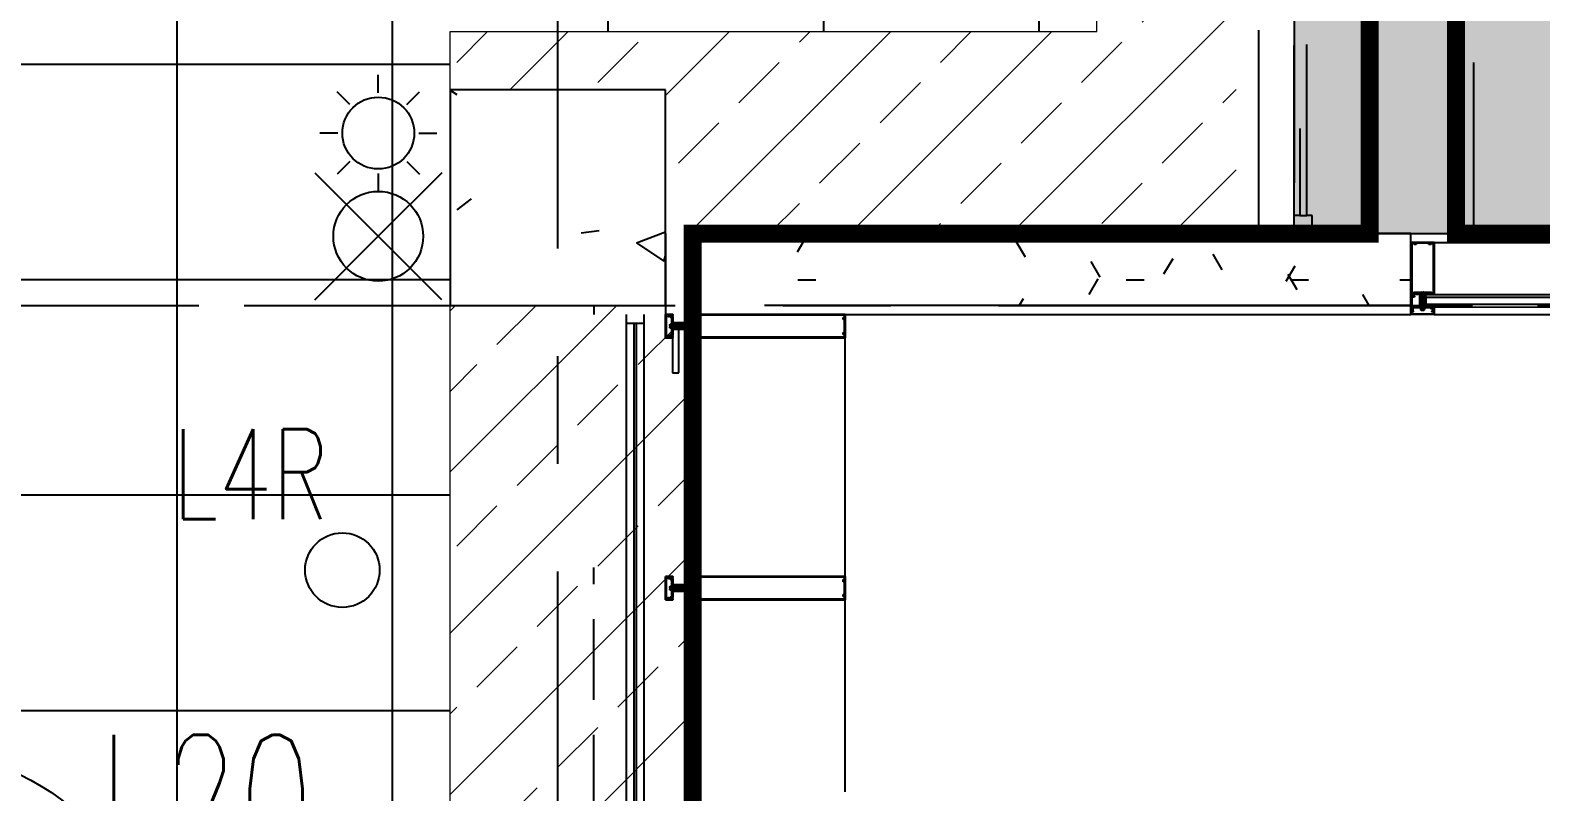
# Model space of a CAD drawing. Header units: millimetres. Extents: x -92759 to 184353, y -15225 to 86714.
# Drawn here: x 71232 to 75437, y 21386 to 23508 of the extents above; entities that cross this region are included whole.
import ezdxf

# ---------------------------------------------------------------- set-up
doc = ezdxf.new("R2010")
doc.units = ezdxf.units.MM
for name, pattern in [('Dash', [952.5, 476.25, -476.25]), ('HIDDEN', [0.375, 0.25, -0.125]), ('IDA - Grid Line', [2100, 1200, -300, 300, -300]), ('IDA - Hidden 065', [322.5, 225, -97.5]), ('IDA - Hidden 2-1', [450, 300, -150])]:
    doc.linetypes.add(name, pattern=pattern)
for name, color, linetype in [('0-1', 9, 'Continuous'), ('A-_CLADMULN_E', 8, 'Continuous'), ('A-_CLADPANL_E', 8, 'Continuous'), ('A-_DETA----_E-9', 8, 'IDA - Hidden 065'), ('A-_DETA----_ED', 8, 'Continuous'), ('A-_DOOR----_E-1', 8, 'Continuous'), ('A-_FLOR----_E', 8, 'Continuous'), ('A-_FURT----_E-1', 8, 'Continuous'), ('A-_WALL----_E', 8, 'Continuous'), ('A-_WALL----_H-1', 9, 'Continuous'), ('A-_WALLPRTN_E', 8, 'Continuous'), ('A-_WIND----_E', 8, 'Continuous'), ('A-PATT-CONC', 8, 'Continuous'), ('E-_LIGT----_E-', 3, 'Continuous'), ('E-FAN----E', 1, 'Continuous'), ('E-legend', 1, 'Continuous'), ('E-LIGHT----E', 1, 'Continuous'), ('S-_COLN----_E', 8, 'Continuous')]:
    doc.layers.add(name, color=color, linetype=linetype)
for name, color, linetype, true_color in [('A-_DETA----_E-1', 7, 'IDA - Hidden 2-1', 0xa5a5a5), ('A-_DETA----_ED-1', 9, 'Continuous', 0x808080), ('A-_DETA----_ED-11', 9, 'Continuous', 0x808080), ('A-_DETA----_ED-2', 1, 'Continuous', 0xff0000), ('A-_DOOR----_H-1', 1, 'Dash', 0xff0000), ('A-_WALL----_H-3', 9, 'Continuous', 0x808080), ('E-_FIREALAM_E-1', 1, 'Continuous', 0xff0000), ('S-_ANOTGRID_E-1', 9, 'IDA - Grid Line', 0x808080)]:
    doc.layers.add(name, color=color, linetype=linetype, true_color=true_color)
doc.layers.add('HFI 9MM FPB', color=94, linetype='Continuous', lineweight=5)
doc.styles.add('Arial', font='arial.ttf')
doc.styles.add('Simplex', font='simplex_.ttf', dxfattribs={"width": 0.7, "height": 450})
pattern_1 = [(45, (-381589.02, -647239), (-224.5064, 224.5064), []), (45, (-381364.5, -647239), (-224.5064, 224.5064), [158.75, -79.375])]

# ---------------------------------------------------------------- blocks, each defined once
blk = doc.blocks.new('IDA - Strobe Light - IDA - Strobe Light-8827150-BLK8_RHH_2ND STOREY PLAN')
at = {"layer": 'A-_DETA----_ED-2'}
for p, q in [((200, 312.5), (200, 362.5)), ((120.5, 279.5), (85.1, 314.9)), ((279.5, 279.5), (314.9, 314.9)), ((87.5, 200), (37.5, 200)), ((312.5, 200), (362.5, 200)), ((120.5, 120.5), (85.1, 85.1)), ((200, 87.5), (200, 37.5)), ((279.5, 120.5), (314.9, 85.1))]:
    blk.add_line(p, q, dxfattribs=at)
blk.add_circle((200, 200), 100, dxfattribs=at)
blk = doc.blocks.new('IDA- Fire Extinguisher1 - 3kg AB-9639890-BLK8_RHH_2ND STOREY PLAN')
at = {"layer": 'A-_DETA----_ED-2'}
for p in [(-276.8, 376.8), (76.8, 376.8), (-276.8, 23.2), (76.8, 23.2)]:
    blk.add_line(p, (-100, 200), dxfattribs=at)
blk.add_circle((-100, 200), 125, dxfattribs=at)
blk = doc.blocks.new('Rectangular Mullion - IDA - Rectangular - 200mm - Bottom - Left-10347531-BLK8_RHH_2ND STOREY PLAN')
at = {"layer": 'A-_CLADMULN_E'}
for p, q in [((4045.8, -50162.8), (5110.8, -50163.3)), ((4087, -50342.3), (4087, -50334.3)), ((5110.8, -50308.3), (5110.8, -50316.8)), ((5110.8, -50334.8), (5110.8, -50342.8)), ((4087, -50342.8), (5110.8, -50343.3)), ((4110.8, -50363.3), (5110.8, -50363.3))]:
    blk.add_line(p, q, dxfattribs=at)
blk.add_lwpolyline([(4087, -50316.8), (4087, -50308.3), (5110.8, -50308.3)], dxfattribs=at)
blk = doc.blocks.new('Rectangular Mullion - 200L X 65D mm-7421969-BLK8_RHH_2ND STOREY PLAN')
at = {"layer": 'A-_DETA----_ED'}
for p, q in [((32.5, 163), (-32.5, 163)), ((-32.5, 163), (-32.5, 18)), ((-30, 160.5), (-25.1, 160.5)), ((-30, 20.5), (-30, 160.5)), ((-23.6, 158.9), (-23.6, 157.4)), ((-23.6, 157.4), (-17.7, 157.4)), ((-17.7, 157.4), (-17.7, 158.9)), ((-16.1, 160.5), (16.1, 160.5)), ((17.7, 158.9), (17.7, 157.4)), ((17.7, 157.4), (23.6, 157.4)), ((23.6, 157.4), (23.6, 158.9)), ((25.1, 160.5), (30, 160.5)), ((30, 160.5), (30, 20.5)), ((32.5, 18), (32.5, 163)), ((-32.5, 18), (-21, 18)), ((-24, 20.5), (-30, 20.5)), ((-24, 23.6), (-24, 20.5)), ((-4.1, 24.3), (-23.2, 24.3)), ((-20.2, 21.8), (-17.9, 21.8)), ((-17.1, 18), (-13.8, 18)), ((-13.1, 18.8), (-13.1, 21)), ((-12.3, 21.8), (-5.9, 21.8)), ((-10.5, 21.8), (-10.5, 19.9)), ((-9.7, 19.2), (-8, 19.2)), ((-8, 19.2), (-8, 2.5)), ((-8, -11.6), (-8, 0)), ((-7.7, 2.2), (-6.7, 2.2)), ((-6.7, 0.3), (-7.7, 0.3)), ((-6.4, 2), (-6.4, 0.6)), ((-5.4, 5.1), (-5.4, 20.3)), ((-3.5, 5.1), (-5.4, 5.1)), ((-5.1, 21), (-5.1, 18.8)), ((-4.3, 18), (-0.8, 18)), ((-2.6, 21.3), (-2.6, 22.8)), ((2.6, 21.3), (-2.6, 21.3)), ((-2.5, -1.3), (-1.1, 4.3)), ((-0.8, 18), (0, 18.8)), ((0, 18.8), (0.8, 18)), ((0.8, 18), (4.3, 18)), ((1.1, 4.3), (2.5, -1.3)), ((2.6, 22.8), (2.6, 21.3)), ((5.4, 5.1), (3.5, 5.1)), ((23.3, 24.3), (4.1, 24.3)), ((5.1, 18.8), (5.1, 21)), ((5.4, 20.3), (5.4, 5.1)), ((5.9, 21.8), (12.3, 21.8)), ((6.4, 0.6), (6.4, 2)), ((6.7, 2.2), (7.7, 2.2)), ((7.7, 0.3), (6.7, 0.3)), ((8, 19.2), (9.7, 19.2)), ((8, 2.5), (8, 19.2)), ((8, -11.6), (8, 0)), ((10.5, 19.9), (10.5, 21.8)), ((13.1, 21), (13.1, 18.8)), ((13.8, 18), (17.1, 18)), ((17.9, 21.9), (20.3, 21.9)), ((21.1, 18), (32.5, 18)), ((22.5, 12.4), (22.5, 11.4)), ((32.5, 13.2), (23.2, 13.2)), ((23.2, 10.7), (28.4, 10.7)), ((23.5, 18), (23.5, 13.2)), ((24.1, 20.5), (24.1, 23.6)), ((30, 20.5), (24.1, 20.5)), ((30, 9.1), (30, -15.5)), ((32.5, 13.2), (32.5, 18)), ((32.5, -22.2), (32.5, 13.2)), ((-32.5, -17.5), (-32.5, -22.2)), ((-32.5, -24.8), (-32.5, -37)), ((-32.5, -37), (32.5, -37)), ((-29.9, -17), (-32, -17)), ((-31.7, -23), (-30.7, -23)), ((-31.2, -25.3), (-30.5, -25.3)), ((-31.2, -35.7), (-31.2, -25.3)), ((-15.9, -35.7), (-31.2, -35.7)), ((-30.5, -23.2), (-31, -23.2)), ((-30.3, -25.5), (-27.6, -30.1)), ((-26.8, -20.8), (-29, -20.8)), ((-27.4, -23), (-24.5, -23)), ((-27.4, -26.4), (-27.4, -23)), ((-25.9, -29.1), (-27.4, -26.4)), ((-5.7, -17), (-25.9, -17)), ((-23, -19.5), (-8.3, -19.5)), ((-23, -21.5), (-23, -19.5)), ((0, -35.5), (-15.9, -35.7)), ((-8.3, -19.5), (-7.6, -20.2)), ((-6.9, -11.6), (-8, -11.6)), ((-0.4, -20.2), (-7.6, -20.2)), ((-6.9, -11.6), (-6.6, -12)), ((-6.6, -12), (-6.2, -11.6)), ((-6.2, -11.6), (-4.3, -11.6)), ((-5.3, -16.6), (-5.7, -17)), ((-5, -17), (-5.3, -16.6)), ((5, -17), (-5, -17)), ((-2.4, -0.9), (-4.9, -3.8)), ((-4.9, -3.8), (4.9, -3.8)), ((-4.9, -3.8), (-4.9, -11.6)), ((-4.3, -11.6), (-3.9, -12)), ((-3.9, -12), (-3.6, -11.6)), ((-3.6, -11.6), (-2.5, -11.6)), ((-2.5, -11.6), (-2.5, -1.1)), ((2.4, -0.9), (-2.4, -0.9)), ((-0.4, -20.2), (0, -19.8)), ((0, -19.8), (0.4, -20.2)), ((15.9, -35.7), (0, -35.5)), ((7.6, -20.2), (0.4, -20.2)), ((4.9, -3.8), (2.4, -0.9)), ((2.5, -1.3), (2.5, -11.6)), ((2.5, -11.6), (3.6, -11.6)), ((3.6, -11.6), (3.9, -12)), ((3.9, -12), (4.3, -11.6)), ((4.3, -11.6), (6.2, -11.6)), ((4.9, -3.8), (4.9, -11.6)), ((5.3, -16.6), (5, -17)), ((5.7, -17), (5.3, -16.6)), ((28.4, -17), (5.7, -17)), ((6.2, -11.6), (6.6, -12)), ((6.6, -12), (6.9, -11.6)), ((8, -11.6), (6.9, -11.6)), ((7.6, -20.2), (8.3, -19.5)), ((8.3, -19.5), (27.4, -19.5)), ((31.2, -35.7), (15.9, -35.7)), ((27.4, -26.4), (25.9, -29.1)), ((27.4, -19.5), (27.4, -26.4)), ((27.6, -30.1), (30.3, -25.5)), ((31, -23.2), (30.5, -23.2)), ((30.5, -25.3), (31.2, -25.3)), ((30.7, -23), (31.7, -23)), ((31.2, -25.3), (31.2, -35.7)), ((32.5, -37), (32.5, -24.8))]:
    blk.add_line(p, q, dxfattribs=at)
for centre, radius, start, end in [((-25.1, 158.9), 1.52, 0, 90), ((-16.1, 158.9), 1.52, 90, 180), ((16.1, 158.9), 1.52, 0, 90), ((25.1, 158.9), 1.52, 90, 180), ((-23.2, 23.6), 0.762, 90, 180), ((-20.2, 20.5), 1.27, 90, 180), ((-19.2, 20.3), 2.29, 180, 225.1897), ((-21, 18.4), 0.381, 270, 45.1897), ((-17.9, 20.5), 1.27, 0, 90), ((-17.1, 18.4), 0.381, 134.8103, 270), ((-18.9, 20.3), 2.29, 314.8103, 0), ((-13.8, 18.8), 0.762, 270, 0), ((-12.3, 21), 0.762, 90, 180), ((-9.7, 19.9), 0.762, 180, 270), ((-7.7, 2.5), 0.254, 180, 270), ((-7.7, 0), 0.254, 90, 180), ((-6.9, 20.3), 1.52, 360, 90), ((-6.7, 2), 0.254, 360, 90), ((-6.7, 0.6), 0.254, 270, 360), ((-5.9, 21), 0.762, 0, 90), ((-4.3, 18.8), 0.762, 180, 270), ((-4.1, 22.8), 1.52, 360, 90), ((0, 4), 3.63, 17.5064, 162.4936), ((0, 4), 1.09, 15, 165), ((4.1, 22.8), 1.52, 90, 180), ((4.3, 18.8), 0.762, 270, 0), ((5.9, 21), 0.762, 90, 180), ((6.9, 20.3), 1.52, 90, 180), ((6.7, 2), 0.254, 90, 180), ((6.7, 0.6), 0.254, 180, 270), ((7.7, 2.5), 0.254, 270, 0), ((7.7, 0), 0.254, 0, 90), ((9.7, 19.9), 0.762, 270, 0), ((12.3, 21), 0.762, 0, 90), ((13.8, 18.8), 0.762, 180, 270), ((17.9, 20.6), 1.27, 90, 180), ((19.1, 20.3), 2.39, 180, 224.1177), ((17.1, 18.4), 0.381, 270, 45.1897), ((20.3, 20.6), 1.27, 0, 90), ((21.1, 18.4), 0.381, 134.8103, 270), ((19.3, 20.3), 2.29, 314.7941, 0), ((23.2, 12.4), 0.762, 90, 180), ((23.2, 11.4), 0.762, 180, 270), ((23.3, 23.6), 0.762, 0, 90), ((28.4, 9.1), 1.52, 360, 90), ((-32, -17.5), 0.508, 90, 180), ((-31.7, -22.2), 0.762, 180, 270), ((-31, -24.8), 1.52, 90, 180), ((-30.7, -24.3), 1.27, 288.6629, 90), ((-30.5, -24.3), 1.02, 270, 90), ((-28, -19.3), 2.29, 134.8103, 180), ((-29, -19.5), 1.27, 180, 270), ((-29.9, -17.4), 0.381, 314.8103, 90), ((-26.8, -29.6), 1.02, 210, 30), ((-26.8, -19.5), 1.27, 270, 0), ((-25.9, -17.4), 0.381, 90, 225.1897), ((-27.8, -19.3), 2.29, 0, 45.1897), ((-24.5, -21.5), 1.52, 270, 0), ((26.8, -29.6), 1.02, 150, 330), ((28.4, -15.5), 1.52, 270, 0), ((30.7, -24.3), 1.27, 90, 251.3371), ((30.5, -24.3), 1.02, 90, 270), ((31, -24.8), 1.52, 360, 90), ((31.7, -22.2), 0.762, 270, 0)]:
    blk.add_arc(centre, radius, start, end, dxfattribs=at)
at = {"layer": 'A-_DETA----_ED-1'}
for p, q in [((0, 26.4), (-2.4, 24)), ((-2.4, 24), (-2.4, -0.9)), ((2.4, 24), (0, 26.4)), ((2.4, -0.9), (2.4, 24)), ((-8, -17), (-8, -11.6)), ((-6.3, -21.2), (-6.3, -20.2)), ((6.4, -21.2), (-6.3, -21.2)), ((-5.2, -24.7), (-5.2, -21.2)), ((-5.1, -24.8), (5.1, -24.8)), ((3.9, -25.6), (-3.9, -25.6)), ((-2.6, -24.7), (-2.6, -21.2)), ((-2.5, -11.6), (-2.5, -17)), ((2.5, -11.6), (2.5, -17)), ((2.6, -24.7), (2.6, -21.2)), ((5.2, -24.7), (5.2, -21.2)), ((6.4, -20.2), (6.4, -21.2)), ((8, -11.6), (8, -17))]:
    blk.add_line(p, q, dxfattribs=at)
for centre, radius, start, end in [((-3.9, -24.2), 1.38, 200.9416, 339.0732), ((0, -21.4), 4.19, 234.2873, 305.7127), ((3.9, -24.2), 1.38, 200.9416, 339.0732)]:
    blk.add_arc(centre, radius, start, end, dxfattribs=at)
blk = doc.blocks.new('Rectangular Mullion - IDA - Rectangular - 200mm - Top - Right-10347504-BLK8_RHH_2ND STOREY PLAN')
at = {"layer": 'A-_CLADMULN_E'}
for p, q in [((-65, 18), (-65, 163)), ((-65, 163), (0, 163)), ((0, 163), (0, -37)), ((-41.1875, 18), (-65, 18)), ((-41.1875, -17), (-41.1875, 18)), ((-65, -37), (-65, -17)), ((-65, -17), (-41.1875, -17)), ((0, -37), (-65, -37))]:
    blk.add_line(p, q, dxfattribs=at)
blk = doc.blocks.new('ROLLER SHUTTER - B8-RS04 3250x1200-10577579-WSO- BLK 8 RHH 2ND STOREY PLAN')
at = {"layer": 'A-_DOOR----_E-1'}
for p, q in [((-1575, -50), (-1575, -100)), ((-1525, -65.475), (-1525, -50)), ((1575, -50), (1575, -65.475)), ((1625, -100), (1625, -50)), ((-1575, -100), (-1525, -100)), ((-1525, -100), (-1525, -84.525)), ((1575, -84.525), (1575, -100)), ((1575, -100), (1625, -100))]:
    blk.add_line(p, q, dxfattribs=at)
at = {"layer": 'A-_DOOR----_H-1'}
for p, q in [((-957.5, -50), (-1575, -50)), ((-1575, -50), (-1575, -550)), ((1575, -65.475), (-1525, -65.475)), ((-1525, -65.475), (-1525, -84.525)), ((912.5, -50), (-912.5, -50)), ((1625, -50), (957.5, -50)), ((1575, -84.525), (1575, -65.475)), ((1625, -550), (1625, -50)), ((-1525, -84.525), (1575, -84.525)), ((-1575, -550), (1625, -550))]:
    blk.add_line(p, q, dxfattribs=at)
blk = doc.blocks.new('Rectangular Mullion - 500L X 65D mm-10416835-BLK8_RHH_2ND STOREY PLAN')
at = {"layer": 'A-_DETA----_ED'}
for p, q in [((32.5, 463), (-32.5, 463)), ((-32.5, 463), (-32.5, 18)), ((32.5, 18), (32.5, 463)), ((-30, 460.5), (-25.1, 460.5)), ((-30, 20.5), (-30, 460.5)), ((-23.6, 458.9), (-23.6, 457.4)), ((-23.6, 457.4), (-17.7, 457.4)), ((-17.7, 457.4), (-17.7, 458.9)), ((-16.1, 460.5), (16.1, 460.5)), ((17.7, 458.9), (17.7, 457.4)), ((17.7, 457.4), (23.6, 457.4)), ((23.6, 457.4), (23.6, 458.9)), ((25.1, 460.5), (30, 460.5)), ((30, 460.5), (30, 20.5)), ((-32.5, 18), (-21, 18)), ((-24, 20.5), (-30, 20.5)), ((-24, 23.6), (-24, 20.5)), ((-4.1, 24.3), (-23.2, 24.3)), ((-20.2, 21.8), (-17.9, 21.8)), ((-17.1, 18), (-13.8, 18)), ((-13.1, 18.8), (-13.1, 21)), ((-12.3, 21.8), (-5.9, 21.8)), ((-10.5, 21.8), (-10.5, 19.9)), ((-9.7, 19.2), (-8, 19.2)), ((-8, 19.2), (-8, 2.5)), ((-8, -11.6), (-8, 0)), ((-7.7, 2.2), (-6.7, 2.2)), ((-6.7, 0.3), (-7.7, 0.3)), ((-6.4, 2), (-6.4, 0.6)), ((-5.4, 5.1), (-5.4, 20.3)), ((-3.5, 5.1), (-5.4, 5.1)), ((-5.1, 21), (-5.1, 18.8)), ((-4.3, 18), (-0.8, 18)), ((-2.6, 21.3), (-2.6, 22.8)), ((2.6, 21.3), (-2.6, 21.3)), ((-2.5, -1.3), (-1.1, 4.3)), ((-0.8, 18), (0, 18.8)), ((0, 18.8), (0.8, 18)), ((0.8, 18), (4.3, 18)), ((1.1, 4.3), (2.5, -1.3)), ((2.6, 22.8), (2.6, 21.3)), ((5.4, 5.1), (3.5, 5.1)), ((23.2, 24.3), (4.1, 24.3)), ((5.1, 18.8), (5.1, 21)), ((5.4, 20.3), (5.4, 5.1)), ((5.9, 21.8), (12.3, 21.8)), ((6.4, 0.6), (6.4, 2)), ((6.7, 2.2), (7.7, 2.2)), ((7.7, 0.3), (6.7, 0.3)), ((8, 19.2), (9.7, 19.2)), ((8, 2.5), (8, 19.2)), ((8, -11.6), (8, 0)), ((10.5, 19.9), (10.5, 21.8)), ((13.1, 21), (13.1, 18.8)), ((13.8, 18), (17.1, 18)), ((17.9, 21.8), (20.2, 21.8)), ((21, 18), (32.5, 18)), ((24, 20.5), (24, 23.6)), ((30, 20.5), (24, 20.5)), ((-32.5, -17.5), (-32.5, -22.2)), ((-32.5, -24.8), (-32.5, -37)), ((-32.5, -37), (32.5, -37)), ((-29.9, -17), (-32, -17)), ((-31.7, -23), (-30.7, -23)), ((-31.2, -25.3), (-30.5, -25.3)), ((-31.2, -35.7), (-31.2, -25.3)), ((-15.9, -35.7), (-31.2, -35.7)), ((-30.5, -23.2), (-31, -23.2)), ((-30.3, -25.5), (-27.6, -30.1)), ((-26.8, -20.8), (-29, -20.8)), ((-27.4, -23), (-24.5, -23)), ((-27.4, -26.4), (-27.4, -23)), ((-25.9, -29.1), (-27.4, -26.4)), ((-5.7, -17), (-25.9, -17)), ((-23, -19.5), (-8.3, -19.5)), ((-23, -21.5), (-23, -19.5)), ((0, -35.5), (-15.9, -35.7)), ((-8.3, -19.5), (-7.6, -20.2)), ((-6.9, -11.6), (-8, -11.6)), ((-0.4, -20.2), (-7.6, -20.2)), ((-6.9, -11.6), (-6.6, -12)), ((-6.6, -12), (-6.2, -11.6)), ((-6.2, -11.6), (-4.3, -11.6)), ((-5.3, -16.6), (-5.7, -17)), ((-5, -17), (-5.3, -16.6)), ((5, -17), (-5, -17)), ((-2.4, -0.9), (-4.9, -3.8)), ((-4.9, -3.8), (4.9, -3.8)), ((-4.9, -3.8), (-4.9, -11.6)), ((-4.3, -11.6), (-3.9, -12)), ((-3.9, -12), (-3.6, -11.6)), ((-3.6, -11.6), (-2.5, -11.6)), ((-2.5, -11.6), (-2.5, -1.1)), ((2.4, -0.9), (-2.4, -0.9)), ((-0.4, -20.2), (0, -19.8)), ((0, -19.8), (0.4, -20.2)), ((15.9, -35.7), (0, -35.5)), ((7.6, -20.2), (0.4, -20.2)), ((4.9, -3.8), (2.4, -0.9)), ((2.5, -1.3), (2.5, -11.6)), ((2.5, -11.6), (3.6, -11.6)), ((3.6, -11.6), (3.9, -12)), ((3.9, -12), (4.3, -11.6)), ((4.3, -11.6), (6.2, -11.6)), ((4.9, -3.8), (4.9, -11.6)), ((5.3, -16.6), (5, -17)), ((5.7, -17), (5.3, -16.6)), ((25.9, -17), (5.7, -17)), ((6.2, -11.6), (6.6, -12)), ((6.6, -12), (6.9, -11.6)), ((8, -11.6), (6.9, -11.6)), ((7.6, -20.2), (8.3, -19.5)), ((8.3, -19.5), (23, -19.5)), ((31.2, -35.7), (15.9, -35.7)), ((23, -19.5), (23, -21.5)), ((24.5, -23), (27.4, -23)), ((25.5, -19.5), (25.5, -19.3)), ((27.4, -26.4), (25.9, -29.1)), ((29, -20.8), (26.8, -20.8)), ((27.4, -23), (27.4, -26.4)), ((27.6, -30.1), (30.3, -25.5)), ((32, -17), (29.9, -17)), ((30.3, -19.3), (30.3, -19.5)), ((31, -23.2), (30.5, -23.2)), ((30.5, -25.3), (31.2, -25.3)), ((30.7, -23), (31.7, -23)), ((31.2, -25.3), (31.2, -35.7)), ((32.5, -22.2), (32.5, -17.5)), ((32.5, -37), (32.5, -24.8))]:
    blk.add_line(p, q, dxfattribs=at)
for centre, radius, start, end in [((-25.1, 458.9), 1.52, 0, 90), ((-16.1, 458.9), 1.52, 90, 180), ((16.1, 458.9), 1.52, 0, 90), ((25.1, 458.9), 1.52, 90, 180), ((-23.2, 23.6), 0.762, 90, 180), ((-20.2, 20.5), 1.27, 90, 180), ((-19.2, 20.3), 2.29, 180, 225.1897), ((-21, 18.4), 0.381, 270, 45.1897), ((-17.9, 20.5), 1.27, 0, 90), ((-17.1, 18.4), 0.381, 134.8103, 270), ((-18.9, 20.3), 2.29, 314.8103, 0), ((-13.8, 18.8), 0.762, 270, 0), ((-12.3, 21), 0.762, 90, 180), ((-9.7, 19.9), 0.762, 180, 270), ((-7.7, 2.5), 0.254, 180, 270), ((-7.7, 0), 0.254, 90, 180), ((-6.9, 20.3), 1.52, 360, 90), ((-6.7, 2), 0.254, 360, 90), ((-6.7, 0.6), 0.254, 270, 360), ((-5.9, 21), 0.762, 0, 90), ((-4.3, 18.8), 0.762, 180, 270), ((-4.1, 22.8), 1.52, 360, 90), ((0, 4), 3.63, 17.5064, 162.4936), ((0, 4), 1.09, 15, 165), ((4.1, 22.8), 1.52, 90, 180), ((4.3, 18.8), 0.762, 270, 0), ((5.9, 21), 0.762, 90, 180), ((6.9, 20.3), 1.52, 90, 180), ((6.7, 2), 0.254, 90, 180), ((6.7, 0.6), 0.254, 180, 270), ((7.7, 2.5), 0.254, 270, 0), ((7.7, 0), 0.254, 0, 90), ((9.7, 19.9), 0.762, 270, 0), ((12.3, 21), 0.762, 0, 90), ((13.8, 18.8), 0.762, 180, 270), ((17.9, 20.5), 1.27, 90, 180), ((18.9, 20.3), 2.29, 180, 225.1897), ((17.1, 18.4), 0.381, 270, 45.1897), ((20.2, 20.5), 1.27, 0, 90), ((21, 18.4), 0.381, 134.8103, 270), ((19.2, 20.3), 2.29, 314.8103, 0), ((23.2, 23.6), 0.762, 0, 90), ((-32, -17.5), 0.508, 90, 180), ((-31.7, -22.2), 0.762, 180, 270), ((-31, -24.8), 1.52, 90, 180), ((-30.7, -24.3), 1.27, 288.6629, 90), ((-30.5, -24.3), 1.02, 270, 90), ((-28, -19.3), 2.29, 134.8103, 180), ((-29, -19.5), 1.27, 180, 270), ((-29.9, -17.4), 0.381, 314.8103, 90), ((-26.8, -29.6), 1.02, 210, 30), ((-26.8, -19.5), 1.27, 270, 0), ((-25.9, -17.4), 0.381, 90, 225.1897), ((-27.8, -19.3), 2.29, 0, 45.1897), ((-24.5, -21.5), 1.52, 270, 0), ((24.5, -21.5), 1.52, 180, 270), ((27.8, -19.3), 2.29, 134.8103, 180), ((26.8, -19.5), 1.27, 180, 270), ((26.8, -29.6), 1.02, 150, 330), ((25.9, -17.4), 0.381, 314.8103, 90), ((29, -19.5), 1.27, 270, 0), ((29.9, -17.4), 0.381, 90, 225.1897), ((30.7, -24.3), 1.27, 90, 251.3371), ((30.5, -24.3), 1.02, 90, 270), ((28, -19.3), 2.29, 0, 45.1897), ((31, -24.8), 1.52, 360, 90), ((31.7, -22.2), 0.762, 270, 0), ((32, -17.5), 0.508, 0, 90)]:
    blk.add_arc(centre, radius, start, end, dxfattribs=at)
at = {"layer": 'A-_DETA----_ED-11'}
for p, q in [((0, 26.4), (-2.4, 24)), ((-2.4, 24), (-2.4, -0.9)), ((2.4, 24), (0, 26.4)), ((2.4, -0.9), (2.4, 24)), ((-8, -17), (-8, -11.6)), ((-6.3, -21.2), (-6.3, -20.2)), ((6.4, -21.2), (-6.3, -21.2)), ((-5.2, -24.7), (-5.2, -21.2)), ((-5.1, -24.8), (5.1, -24.8)), ((3.9, -25.6), (-3.9, -25.6)), ((-2.6, -24.7), (-2.6, -21.2)), ((-2.5, -11.6), (-2.5, -17)), ((2.5, -11.6), (2.5, -17)), ((2.6, -24.7), (2.6, -21.2)), ((5.2, -24.7), (5.2, -21.2)), ((6.4, -20.2), (6.4, -21.2)), ((8, -11.6), (8, -17))]:
    blk.add_line(p, q, dxfattribs=at)
for centre, radius, start, end in [((-3.9, -24.2), 1.38, 200.9416, 339.0732), ((0, -21.4), 4.19, 234.2873, 305.7127), ((3.9, -24.2), 1.38, 200.9416, 339.0732)]:
    blk.add_arc(centre, radius, start, end, dxfattribs=at)
blk = doc.blocks.new('Rectangular Mullion - IDA - Rectangular - 500mm - Center-10425249-BLK8_RHH_2ND STOREY PLAN')
at = {"layer": 'A-_CLADMULN_E'}
for p, q in [((-65, 18), (-65, 463)), ((-65, 463), (0, 463)), ((0, 463), (0, 18)), ((-41.1875, 18), (-65, 18)), ((-41.1875, -17), (-41.1875, 18)), ((0, 18), (-23.8125, 18)), ((-23.8125, 18), (-23.8125, -17)), ((-65, -37), (-65, -17)), ((-65, -17), (-41.1875, -17)), ((0, -37), (-65, -37)), ((-23.8125, -17), (0, -17)), ((0, -17), (0, -37))]:
    blk.add_line(p, q, dxfattribs=at)
blk = doc.blocks.new('Rectangular Mullion - IDA - Rectangular - 500mm - Center-10425247-BLK8_RHH_2ND STOREY PLAN')
at = {"layer": 'A-_CLADMULN_E'}
for p, q in [((-32.5, 18), (-32.5, 463)), ((-32.5, 463), (32.5, 463)), ((32.5, 463), (32.5, 18)), ((-8.6875, 18), (-32.5, 18)), ((-8.6875, -17), (-8.6875, 18)), ((32.5, 18), (8.6875, 18)), ((8.6875, 18), (8.6875, -17)), ((-32.5, -37), (-32.5, -17)), ((-32.5, -17), (-8.6875, -17)), ((32.5, -37), (-32.5, -37)), ((8.6875, -17), (32.5, -17)), ((32.5, -17), (32.5, -37))]:
    blk.add_line(p, q, dxfattribs=at)
blk = doc.blocks.new('System Panel - Glazed Panel-10426043-BLK8_RHH_2ND STOREY PLAN')
at = {"layer": 'A-_CLADPANL_E'}
for p, q in [((60.7, 18), (-60.7, 18)), ((-60.7, 18), (-60.7, 0)), ((-60.7, 0), (60.7, 0)), ((60.7, 0), (60.7, 18))]:
    blk.add_line(p, q, dxfattribs=at)
blk = doc.blocks.new('IDA - Fixed - 1 Panel - 4475L X 3825H - B8-AW07-10438294-BLK8_RHH_2ND STOREY PLAN')
at = {"layer": 'A-_WIND----_E'}
for p, q in [((-2187.5, 25), (-2212.5, 25)), ((-2187.5, -25), (-2187.5, 25)), ((2187.5, 25), (-2187.5, 25)), ((2187.6, 4), (-2187.4, 4)), ((-2187.4, 4), (-2187.4, -4)), ((2237.5, 25), (2187.5, 25)), ((2187.5, 25), (2187.5, 4)), ((2187.6, -4), (2187.6, 4)), ((-2212.5, -25), (-2187.5, -25)), ((-2187.5, -25), (2187.5, -25)), ((-2187.4, -4), (2187.6, -4)), ((2187.5, -4), (2187.5, -25)), ((2187.5, -25), (2237.5, -25))]:
    blk.add_line(p, q, dxfattribs=at)
blk = doc.blocks.new('A$C7f2274b8')
at = {"layer": 'A-_WALL----_H-3'}
h = blk.add_hatch(dxfattribs=at)
h.set_pattern_fill('FP_10', color=256, style=0, pattern_type=2)
h.set_pattern_definition([(0, (-1370.95, 58488.29), (609.6, 152.4), [50.292, -406.908, 50.292, -406.908, -2438.4]), (0, (-1370.95, 58488.29), (609.6, 152.4), [-914.4, 50.292, -864.108, 50.292, -406.908, -1066.8]), (0, (-1370.95, 58488.29), (609.6, 152.4), [-2286, 50.292, -254.508, 50.292, -711.708]), (120, (-1142.35, 58564.49), (-436.78227, 451.7291), [50.292, -406.908, 50.292, -406.908, -2438.4]), (120, (-1142.35, 58564.49), (-436.78227, 451.7291), [-914.4, 50.292, -864.108, 50.292, -406.908, -1066.8]), (120, (-1142.35, 58564.49), (-436.78227, 451.7291), [-2286, 50.292, -254.508, 50.292, -711.708]), (240, (-1066.15, 58869.29), (-172.81773, -604.1291), [50.292, -406.908, 50.292, -406.908, -2438.4]), (240, (-1066.15, 58869.29), (-172.81773, -604.1291), [-914.4, 50.292, -864.108, 50.292, -406.908, -1066.8]), (240, (-1066.15, 58869.29), (-172.81773, -604.1291), [-2286, 50.292, -254.508, 50.292, -711.708])])
h.paths.add_polyline_path([(400, 3525), (512.5, 3525), (512.5, 3550), (600, 3550), (600, 3650), (512.5, 3650), (512.5, 3675), (400, 3675), (400, 3600)])
h.paths.add_polyline_path([(400, 8125), (600, 8125), (600, 8150), (400, 8150)])
at = {"layer": 'A-_DETA----_E-9'}
blk.add_line((400, 4148.8), (400, 7420), dxfattribs=at)
at = {"layer": 'A-_FLOR----_E'}
for p, q in [((1100, 7395), (1100, 8060)), ((1100, 6795), (1100, 7330))]:
    blk.add_line(p, q, dxfattribs=at)
at = {"layer": 'A-_WALL----_E'}
for p, q in [((600, 8350), (600, 8125)), ((400, 8150), (400, 8125))]:
    blk.add_line(p, q, dxfattribs=at)
at = {"layer": 'S-_COLN----_E'}
for p, q in [((600, 8150), (600, 8350)), ((400, 8150), (600, 8150))]:
    blk.add_line(p, q, dxfattribs=at)
at = {"layer": 'A-_CLADMULN_E', "extrusion": (0, 0, -1), "rotation": 90.0000000000004}
for name, p in [('Rectangular Mullion - 500L X 65D mm-10416835-BLK8_RHH_2ND STOREY PLAN', (-637, 8092.5)), ('Rectangular Mullion - IDA - Rectangular - 500mm - Center-10425249-BLK8_RHH_2ND STOREY PLAN', (-637, 8125)), ('Rectangular Mullion - 500L X 65D mm-10416835-BLK8_RHH_2ND STOREY PLAN', (-637, 7362.5)), ('Rectangular Mullion - IDA - Rectangular - 500mm - Center-10425247-BLK8_RHH_2ND STOREY PLAN', (-637, 7362.5))]:
    blk.add_blockref(name, p, dxfattribs=at)
at = {"layer": 'A-_CLADPANL_E', "rotation": 89.99999999999959}
blk.add_blockref('System Panel - Glazed Panel-10426043-BLK8_RHH_2ND STOREY PLAN', (637, 8023.2), dxfattribs=at)
at = {"layer": 'A-_WIND----_E', "rotation": 269.9999999999999}
blk.add_blockref('IDA - Fixed - 1 Panel - 4475L X 3825H - B8-AW07-10438294-BLK8_RHH_2ND STOREY PLAN', (515, 5912.5), dxfattribs=at)
blk = doc.blocks.new('A$C3019c3af')
at = {"layer": 'A-_WALL----_H-1'}
h = blk.add_hatch(dxfattribs=at)
h.set_pattern_fill('FP_8', color=256, style=0, pattern_type=2)
h.set_pattern_definition([(0, (-11670.95, 40338.29), (609.6, 152.4), [50.292, -406.908, 50.292, -406.908, -2438.4]), (0, (-11670.95, 40338.29), (609.6, 152.4), [-914.4, 50.292, -864.108, 50.292, -406.908, -1066.8]), (0, (-11670.95, 40338.29), (609.6, 152.4), [-2286, 50.292, -254.508, 50.292, -711.708]), (120, (-11442.35, 40414.49), (-436.78227, 451.7291), [50.292, -406.908, 50.292, -406.908, -2438.4]), (120, (-11442.35, 40414.49), (-436.78227, 451.7291), [-914.4, 50.292, -864.108, 50.292, -406.908, -1066.8]), (120, (-11442.35, 40414.49), (-436.78227, 451.7291), [-2286, 50.292, -254.508, 50.292, -711.708]), (240, (-11366.15, 40719.29), (-172.81773, -604.1291), [50.292, -406.908, 50.292, -406.908, -2438.4]), (240, (-11366.15, 40719.29), (-172.81773, -604.1291), [-914.4, 50.292, -864.108, 50.292, -406.908, -1066.8]), (240, (-11366.15, 40719.29), (-172.81773, -604.1291), [-2286, 50.292, -254.508, 50.292, -711.708])])
h.paths.add_polyline_path([(-8922.6, -10000), (-7625.2, -10000), (-7625.2, -9800), (-9425, -9801.3), (-9425, -10000), (-9400, -10000)])
at = {"layer": 'S-_COLN----_E'}
h = blk.add_hatch(dxfattribs=at)
h.set_pattern_fill('FP_1', color=256, style=0, pattern_type=2)
h.set_pattern_definition([(50, (-11670.95, 40338.3), (1093.104, -95.634), [114.3, -1257.3]), (355, (-11671, 40338.3), (-211.457, 1146.34), [91.44, -1005.84]), (100.451, (-11579.9, 40330.3), (881.656, 1050.7), [97.14, -1068.54]), (46.184, (-11671, 40643.1), (1626.475, -252.257), [171.45, -1885.95]), (96.636, (-11535.4, 40622), (1424.416, 1484.565), [145.71, -1602.81]), (351.184, (-11671, 40643.1), (1424.43, 1484.55), [137.16, -1508.76]), (21, (-11518.55, 40566.9), (909.686, -613.591), [114.3, -1257.3]), (326, (-11518.6, 40566.9), (370.812, 1105.13), [91.44, -1005.84]), (71.451, (-11442.7, 40515.8), (1280.503, 491.528), [97.14, -1068.54]), (37.5, (-11670.95, 40338.3), (18.5313, 507.3303), [50.292, -943.356, 50.292, -970.788, -1009.65]), (37.5, (-11670.95, 40338.3), (18.5313, 507.3303), [-2014.728, 50.292, -959.358]), (7.5, (-11670.95, 40338.3), (400.918, 601.0836), [50.292, -531.876, 50.292, -920.496, -384.81]), (7.5, (-11670.95, 40338.3), (400.918, 601.0836), [-1552.956, 50.292, -334.518]), (327.5, (-12010.8, 40338.3), (813.545, -34.3737), [50.292, -330.708, 50.292, -1138.428, -1577.34]), (327.5, (-12010.8, 40338.3), (813.545, -34.3737), [-1569.72, 50.292, -1527.048]), (317.5, (-12163.2, 40338.3), (888.775, 152.56), [50.292, -445.008, 50.292, -739.14, -1120.14]), (317.5, (-12163.2, 40338.3), (888.775, 152.56), [-1284.732, 50.292, -1069.848])])
h.paths.add_polyline_path([(-9700, -10000), (-9700, -9400), (-10300, -9400), (-10300, -10000)])
at = {"layer": 'A-_CLADPANL_E'}
blk.add_lwpolyline([(-6536.4, -9996.5), (-6536.4, -9978.5), (-7584, -9978.5), (-7584, -9996.5)], close=True, dxfattribs=at)
at = {"layer": 'A-_DETA----_E-1'}
blk.add_line((-15350, -10000), (-10300, -10000), dxfattribs=at)
at = {"layer": 'A-_FLOR----_E'}
for p, q in [((-7625.2, -10000), (-7454, -10000)), ((-7584, -10000), (-7560.2, -10000))]:
    blk.add_line(p, q, dxfattribs=at)
at = {"layer": 'A-_WALL----_E'}
for p, q in [((-7625.2, -9800), (-9400, -9800)), ((-7625.2, -10025), (-7625.2, -9800)), ((-7625.2, -10000), (-9425, -10000)), ((-8050, -10000), (-7950, -10000)), ((-9400, -10025), (-7625.2, -10025)), ((-7560.2, -10025), (-7625.2, -10025))]:
    blk.add_line(p, q, dxfattribs=at)
at = {"layer": 'A-_WALLPRTN_E'}
for p, q in [((-8050, -9233.5), (-8050, -9800)), ((-7950, -9800), (-7950, -9276))]:
    blk.add_line(p, q, dxfattribs=at)
at = {"layer": 'S-_ANOTGRID_E-1'}
for p, q in [((-10000, -20341.4), (-10000, 52351.8)), ((-38173.1, -10000), (13784.7, -10000))]:
    blk.add_line(p, q, dxfattribs=at)
at = {"layer": 'S-_COLN----_E'}
for p, q in [((-9700, -9400), (-10300, -9400)), ((-10300, -9400), (-10300, -10000)), ((-9700, -9800), (-9700, -9400)), ((-10300, -10000), (-9700, -10000))]:
    blk.add_line(p, q, dxfattribs=at)
blk.add_blockref('A$C7f2274b8', (-10300, -18150))
at = {"layer": 'A-_CLADMULN_E'}
blk.add_blockref('Rectangular Mullion - IDA - Rectangular - 200mm - Bottom - Left-10347531-BLK8_RHH_2ND STOREY PLAN', (-11671, 40338.3), dxfattribs=at)
at = {"layer": 'A-_CLADMULN_E', "extrusion": (0, 0, -1)}
for name, p in [('Rectangular Mullion - 200L X 65D mm-7421969-BLK8_RHH_2ND STOREY PLAN', (7592.7, -9987.5)), ('Rectangular Mullion - IDA - Rectangular - 200mm - Top - Right-10347504-BLK8_RHH_2ND STOREY PLAN', (7625.2, -9987.5))]:
    blk.add_blockref(name, p, dxfattribs=at)
at = {"layer": 'A-_DOOR----_E-1', "rotation": 90.00000000000006}
blk.add_blockref('ROLLER SHUTTER - B8-RS04 3250x1200-10577579-WSO- BLK 8 RHH 2ND STOREY PLAN', (-8000, -8225), dxfattribs=at)
at = {"layer": 'A-_FURT----_E-1', "rotation": 89.9999999999986}
blk.add_blockref('IDA- Fire Extinguisher1 - 3kg AB-9639890-BLK8_RHH_2ND STOREY PLAN', (-10300, -9707.5), dxfattribs=at)
at = {"layer": 'E-_FIREALAM_E-1', "rotation": 89.99999999999793}
blk.add_blockref('IDA - Strobe Light - IDA - Strobe Light-8827150-BLK8_RHH_2ND STOREY PLAN', (-10300, -9720), dxfattribs=at)
blk = doc.blocks.new('RCP_B8L2')
at = {"layer": 'A-PATT-CONC'}
h = blk.add_hatch(dxfattribs=at)
h.set_pattern_fill('ANSI37', color=256, scale=189, angle=45)
h.set_pattern_definition([(90, (-397018.07, -198014.8), (-600.075, 0), []), (180, (-397018.07, -198014.8), (-6e-14, -600.075), [])])
h.paths.add_polyline_path([(-397018.6, -198014.8), (-397018.1, -200414.8), (-392218.1, -200414.8), (-392218.6, -201614.8), (-380218.1, -201614.8), (-380218.1, -196814.8), (-378418.6, -196814.8), (-378418.6, -194411.1), (-385018.1, -194411.1), (-385018.1, -198014.8)])
at = {"layer": 'HFI 9MM FPB'}
h = blk.add_hatch(dxfattribs=at)
h.set_pattern_fill('ANSI33', color=256, scale=50)
h.set_pattern_definition(pattern_1)
h.paths.add_polyline_path([(-397818.1, -145727.3), (-400118.1, -145727.3), (-400118.1, -175677.3), (-397818.1, -175677.3), (-397818.1, -149677.3), (-369818.1, -149677.3), (-369818.1, -175677.3), (-400118.1, -175677.3), (-400118.1, -180477.3), (-377418.1, -180477.3), (-377418.1, -194177.3), (-377868.1, -194177.3), (-377868.1, -197377.3), (-373818.1, -197377.3), (-373818.1, -196977.3), (-373218.1, -196977.3), (-373218.1, -197377.3), (-372328.1, -197377.3), (-372328.1, -187777.3), (-373518.1, -187777.3), (-373518.1, -183977.3), (-369718.1, -183977.3), (-369718.1, -184377.3), (-367302.1, -184377.3), (-367302.1, -183227.3), (-367418.1, -183227.3), (-367418.1, -174577.3), (-365018.1, -174577.3), (-365018.1, -174045.3), (-364918.1, -174045.3), (-364918.1, -173009.3), (-365018.1, -173009.3), (-365018.1, -172877.3), (-367418.1, -172877.3), (-367418.1, -161227.3), (-365818.1, -161227.3), (-365818.1, -161927.3), (-362518.1, -161927.3), (-362518.1, -160193), (-362518.1, -159277.3), (-362718.1, -159277.3), (-362718.1, -157677.3), (-364168.1, -157677.3), (-364168.1, -158127.3), (-364455.6, -158127.3), (-365318.1, -158127.3), (-365318.1, -158827.3), (-366818.1, -158827.3), (-366818.1, -159277.3), (-367418.1, -159277.3), (-367418.1, -145307.3), (-369018.1, -145307.3), (-369018.1, -145557.3), (-369818.1, -145557.3), (-369818.1, -147877.3), (-377418.1, -147877.3), (-377418.1, -145557.7), (-379668.1, -145557.7), (-379668.1, -147877.3), (-394868.1, -147877.3), (-394868.1, -146527.3), (-397818.1, -146527.3)])
h.paths.add_polyline_path([(-399868.1, -146002.3), (-398068.1, -146002.3), (-398068.1, -175402.3), (-399868.1, -175402.3)], flags=16)
h.paths.add_polyline_path([(-379218.1, -147877.3), (-379218.1, -146077.3), (-378018.1, -146077.3), (-378018.1, -147877.3), (-369818.1, -147877.3), (-369818.1, -149677.3), (-397818.1, -149677.3), (-397818.1, -147877.3), (-397818.1, -146677.3), (-396618.1, -146677.3), (-395418.1, -146677.3), (-395418.1, -147877.3)], flags=16)
h.paths.add_polyline_path([(-369518.1, -175677.3), (-367718.1, -175677.3), (-367718.1, -145677.3), (-369518.1, -145677.3)], flags=16)
h.paths.add_polyline_path([(-366468.1, -159177.3), (-366468.1, -160977.3), (-365268.1, -160977.3), (-365268.1, -161577.3), (-362868.1, -161577.3), (-362868.1, -159177.3)], flags=16)
h.paths.add_polyline_path([(-376718.1, -196977.3), (-373718.1, -196977.3), (-373718.1, -187977.3), (-373718.1, -187977.3), (-373718.1, -183777.3), (-367718.1, -183777.3), (-367718.1, -175977.3), (-399518.1, -175977.3), (-399518.1, -180177.3), (-376718.1, -180177.3)], flags=16)
h = blk.add_hatch(dxfattribs=at)
h.set_pattern_fill('ANSI33', color=256, scale=50)
h.set_pattern_definition(pattern_1)
h.paths.add_polyline_path([(-397618.1, -197577.3), (-385268.1, -197577.3), (-385268.1, -194177.3), (-378029.8, -194177.3), (-378029.8, -197377.3), (-379618.1, -197377.3), (-379618.1, -196977.3), (-380218.1, -196977.3), (-380218.1, -197577.3), (-379543.1, -197577.3), (-379543.1, -202052.3), (-392818.3, -202052.3), (-392818.1, -200852.3), (-397618.1, -200852.3)])
h.paths.add_polyline_path([(-397018.1, -198014.8), (-397018.1, -200414.8), (-392218.1, -200414.8), (-392218.1, -201614.8), (-380218.1, -201614.8), (-380218.1, -196814.8), (-378418.1, -196814.8), (-378418.1, -194414.8), (-384948.8, -194414.8), (-385018.1, -198014.8)], flags=16)
for points in [[(-400118.1, -175677.3), (-400118.1, -180477.3), (-377418.1, -180477.3), (-377418.1, -194177.3), (-377868.1, -194177.3), (-377868.1, -197377.3), (-373818.1, -197377.3), (-373818.1, -196977.3), (-373218.1, -196977.3), (-373218.1, -197377.3), (-372328.1, -197377.3), (-372328.1, -187777.3), (-373518.1, -187777.3), (-373518.1, -183977.3), (-369718.1, -183977.3), (-369718.1, -184377.3), (-367302.1, -184377.3), (-367302.1, -183227.3), (-367418.1, -183227.3), (-367418.1, -174577.3)], [(-397018.1, -198014.8), (-397018.1, -200414.8), (-392218.1, -200414.8), (-392218.1, -201614.8), (-380218.1, -201614.8), (-380218.1, -196814.8), (-378418.1, -196814.8), (-378418.1, -194414.8), (-385018.1, -194414.8), (-385018.1, -198014.8), (-397018.1, -198014.8)]]:
    blk.add_lwpolyline(points, dxfattribs=at)
blk = doc.blocks.new('L20')
at = {"layer": 'E-LIGHT----E', "lineweight": 5}
blk.add_line((-300, -300), (300, 300), dxfattribs=at)
blk.add_lwpolyline([(-300, -300), (300, -300), (300, 300), (-300, 300)], close=True, dxfattribs=at)
at = {"layer": 'E-LIGHT----E', "lineweight": 5, "style": 'Simplex', "width": 0.7}
blk.add_text('L20', height=350, dxfattribs=at).set_placement((-673.7, 394.3))
blk = doc.blocks.new('DC FAN')
at = {"layer": 'E-FAN----E', "color": 1}
blk.add_circle((-15.2, 10.5), 700, dxfattribs=at)
for centre, start, end in [((373.9, 360.5), 138.0283, 221.9717), ((-404.3, 360.5), 318.0283, 41.9717), ((-365.2, -378.6), 48.0283, 131.9717), ((334.8, -378.6), 48.0283, 131.9717), ((-365.2, 399.6), 228.0283, 311.9717), ((373.9, -339.5), 138.0283, 221.9717), ((-404.3, -339.5), 318.0283, 41.9717), ((334.8, 399.6), 228.0283, 311.9717)]:
    blk.add_arc(centre, 523.4, start, end, dxfattribs=at)
at = {"layer": 'E-FAN----E', "color": 1, "style": 'Arial'}
blk.add_text('D', height=342.1, dxfattribs=at).set_placement((-757.5, 624.8))
blk = doc.blocks.new('A$C020d881d')
at = {"layer": 'E-legend', "lineweight": 25}
blk.add_circle((818.7, 172), 103.8, dxfattribs=at)
at = {"layer": 'E-legend', "lineweight": 25, "style": 'Simplex', "width": 0.7}
blk.add_text('L4R', height=250, dxfattribs=at).set_placement((345.2, 314.3))
blk = doc.blocks.new('EL_B8_L2_R4')
at = {"color": 6, "linetype": 'HIDDEN', "ltscale": 20, "const_width": 50}
for points in [[(-7500, -27300), (-7500, -34700), (-37800, -34700), (-37800, -39445), (-37800, -39500), (-15100, -39500), (-15100, -56400), (-11500, -56400), (-11500, -56000), (-10900, -56000), (-10900, -56400), (-10010, -56400), (-10010, -46800), (-11200, -46800), (-11200, -43000), (-7400, -43000), (-7400, -43400), (-5100, -43400), (-5100, -33600), (-2700, -33600), (-2712.5, -31900), (-5100, -31900), (-5100, -27300), (-7500, -27300)], [(-15340, -53200), (-22950, -53200), (-22950, -56600), (-35300, -56600), (-35300, -59875), (-30500, -59875), (-30500, -61075), (-17225, -61075), (-17225, -56400), (-15340, -56400), (-15340, -53200)]]:
    blk.add_lwpolyline(points, dxfattribs=at)
at = {"layer": 'E-_LIGT----_E-', "ltscale": 0.5}
blk.add_blockref('A$C020d881d', (-19018.7, -57509.5), dxfattribs=at)
at = {"layer": 'E-FAN----E', "color": 1, "linetype": 'Continuous'}
blk.add_blockref('DC FAN', (-19386, -58548.3), dxfattribs=at)
at = {"layer": 'E-legend', "color": 0}
blk.add_blockref('L20', (-18204.2, -58540.7), dxfattribs=at)

msp = doc.modelspace()

# ---------------------------------------------------------------- block references
at = {"layer": '0-1'}
msp.add_blockref('A$C3019c3af', (82701.1, 32741.2), dxfattribs=at)
at = {"layer": 'A-PATT-CONC'}
msp.add_blockref('RCP_B8L2', (452619.1, 220318.5), dxfattribs=at)
at = {"layer": 'E-legend', "color": 7}
msp.add_blockref('EL_B8_L2_R4', (90301.1, 79341.2), dxfattribs=at)

doc.saveas('drawing.dxf')
